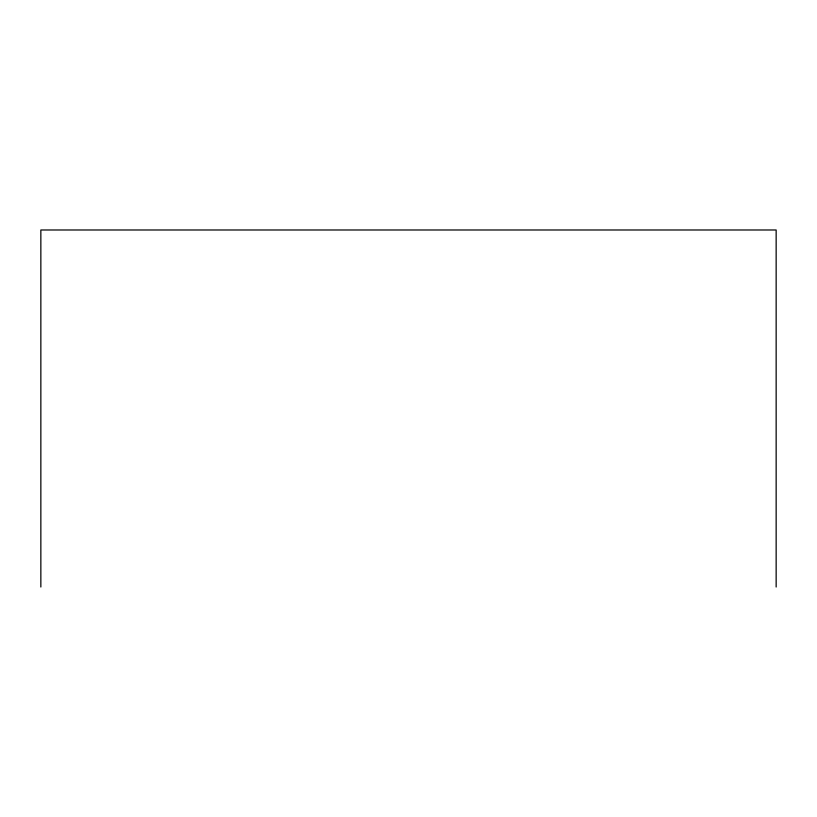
<?xml version="1.0" encoding="UTF-8"?>
<svg xmlns="http://www.w3.org/2000/svg" width="817" height="817" viewBox="0 0 817 817"><rect width="100%" height="100%" fill="white"/><g stroke="black" fill="none" stroke-linecap="round" stroke-linejoin="round"><path stroke-width="1.23" d="M776.15 587.014L776.15 229.985L40.85 229.985L40.85 587.014"/></g></svg>
